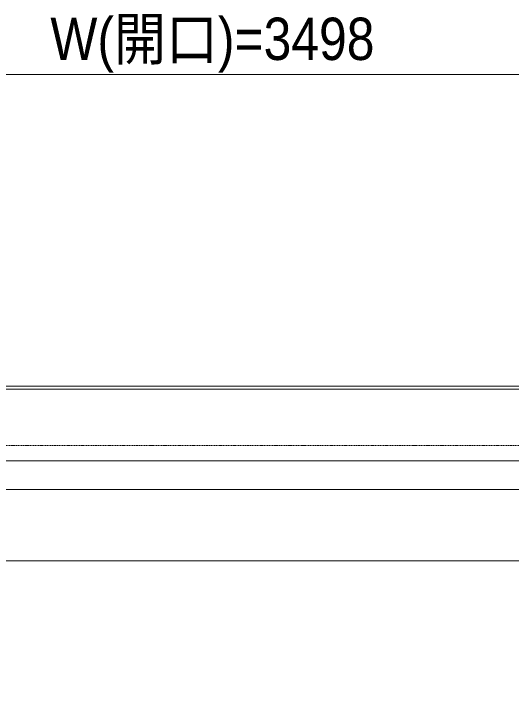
# Model space of a CAD drawing. Units: millimetres, scale not verified. Extents: x -4547 to 4547, y -2284 to 2284.
# Drawn here: x -2608.4 to -2285.3, y 453.5 to 907 of the extents above; entities that cross this region are included whole.
import ezdxf
from ezdxf.enums import TextEntityAlignment as Align

# ---------------------------------------------------------------- set-up
doc = ezdxf.new("R2010")
doc.units = ezdxf.units.MM
doc.header["$LTSCALE"] = 20
doc.linetypes.add('USER2', pattern=[1.11, 0.71, -0.4])
doc.layers.add('0-1_3一般', color=7, linetype='Continuous', lineweight=15)
doc.layers.add('0-2_2寸法-1', color=7, linetype='Continuous', lineweight=15)
doc.styles.add('ＭＳ Ｐゴシック', font='')
doc.styles.get('ＭＳ Ｐゴシック').set_extended_font_data('MS PGothic')

# ---------------------------------------------------------------- blocks, each defined once
blk = doc.blocks.new('グループ-5')
at = {"layer": '0-1_3一般'}
blk.add_line((-11737.4, 11033.7), (-33737.4, 11033.7), dxfattribs=at)
blk.add_lwpolyline([(-33767.4, 12333.7), (-10787.4, 12333.7), (-10787.4, -32186.3)], dxfattribs=at)
blk = doc.blocks.new('グループ-14')
at = {"layer": '0-1_3一般'}
for p, q in [((12242.6, 13263.7), (-57717.4, 13263.7)), ((-57717.4, 11963.7), (12242.6, 11963.7))]:
    blk.add_line(p, q, dxfattribs=at)
blk = doc.blocks.new('グループ-20')
at = {"layer": '0-1_3一般', "linetype": 'USER2'}
for p, q in [((12242.6, 13303.7), (-57717.4, 13303.7)), ((-57717.4, 12533.7), (12242.6, 12533.7))]:
    blk.add_line(p, q, dxfattribs=at)
blk = doc.blocks.new('グループ-21')
at = {"layer": '0-1_3一般'}
blk.add_lwpolyline([(12242.6, 14363.7), (12242.6, 13303.7), (-57717.4, 13303.7), (-57717.4, 14363.7)], dxfattribs=at)
blk = doc.blocks.new('グループ-24')
at = {"layer": '0-1_3一般'}
for name in ['グループ-21', 'グループ-20', 'グループ-14', 'グループ-5']:
    blk.add_blockref(name, (0, 0), dxfattribs=at)

msp = doc.modelspace()

# ---------------------------------------------------------------- linework, layer by layer
at = {"layer": '0-2_2寸法-1'}
msp.add_line((-739.75, 867.68), (-4215.24, 867.68), dxfattribs=at)

# ---------------------------------------------------------------- block references
at = {"layer": '0-1_3一般', "xscale": 0.05, "yscale": 0.05}
msp.add_blockref('グループ-24', (-1340.62, 0), dxfattribs=at)

# ---------------------------------------------------------------- texts
at = {"layer": '0-2_2寸法-1', "style": 'ＭＳ Ｐゴシック', "width": 0.9}
msp.add_text('W(開口)=3498', height=27.51, dxfattribs=at).set_placement((-2584.69, 868.87), align=Align.BOTTOM_LEFT)

doc.saveas('drawing.dxf')
